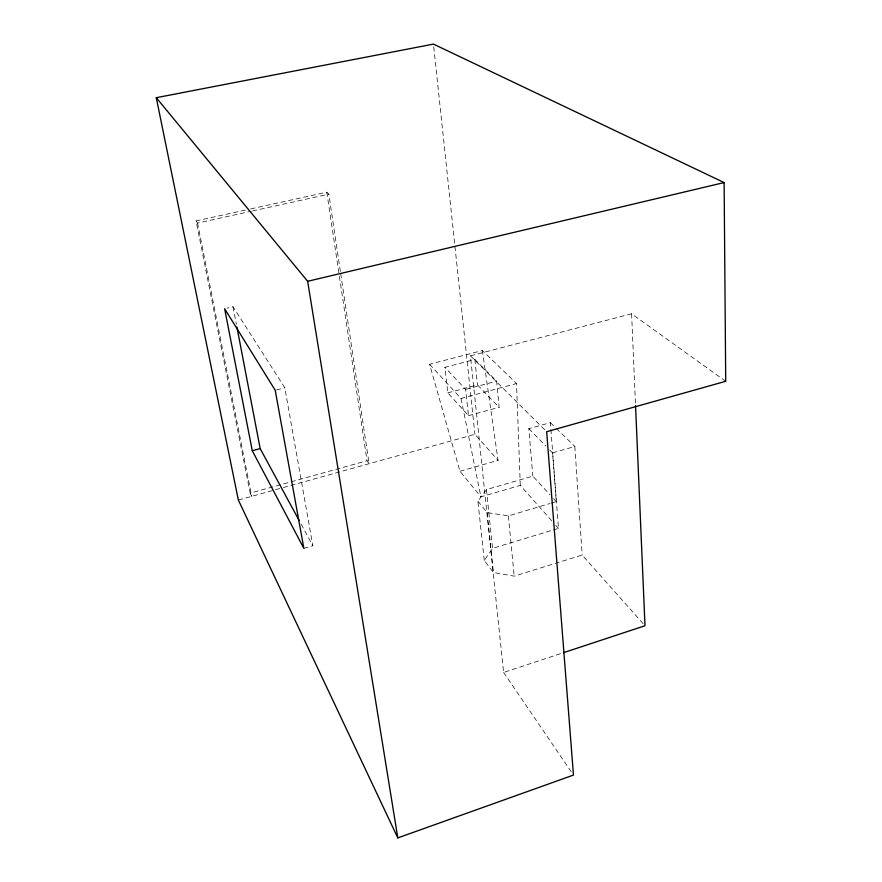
<?xml version="1.0" encoding="UTF-8"?>
<svg xmlns="http://www.w3.org/2000/svg" width="882" height="882" viewBox="0 0 882 882"><rect width="100%" height="100%" fill="white"/><g stroke="black" fill="none" stroke-linecap="round" stroke-linejoin="round"><path stroke-width="0.66" stroke-dasharray="4.41 3.31" d="M643.176 623.706L582.175 555.043L514.184 576.155L493.413 572.517L484.273 560.401L492.553 548.35L551.878 530.358M484.273 560.401L477.879 501.152L486.445 489.598L532.838 476.126L549.971 494.78M725.721 381.289L631.6 313.783L470.459 355.832L503.622 672.47L562.099 653.143M553.19 529.961L558.471 528.362L550.39 422.632L528.803 428.674L532.838 476.126M477.879 501.152L487.14 512.607L508.385 515.882L549.817 503.567M551.107 503.181L556.288 501.649L552.562 452.885L549.707 449.974M303.86 548.361L312.834 545.749L284.82 387.804L233.035 306.738L227.049 308.171M520.281 485.387L516.532 383.516L482.366 350.507L429.578 364.255L459.93 471.242L480.899 496.864L520.281 485.387L552.099 521.196M552.562 452.885L574.843 446.49L582.175 555.043M459.93 471.242L498.065 460.382L482.366 350.507M245.428 210.07L196.091 220.908L250.179 493.148L367.044 460.757L369.095 463.723L340.628 273.122M238.361 500.05L274.159 490.105M275.482 489.742L282.075 487.9M283.398 487.537L474.913 434.319L498.065 460.382M468.485 415.676L499.135 407.297L496.632 381.112L474.869 359.47L444.892 367.331L447.824 392.843L468.485 415.676L465.652 389.414L444.892 367.331M429.578 364.255L460.999 398.488L516.532 383.516M447.824 392.843L477.493 384.916L499.135 407.297M465.652 389.414L496.632 381.112M276.419 389.976L284.82 387.804M250.764 208.902L326.77 192.199L328.843 194.161L340.43 271.766M196.091 220.908L197.557 223.069L251.138 211.272M252.484 210.974L328.843 194.161M550.39 422.632L555.285 427.406M556.255 428.354L574.843 446.49M470.459 355.832L545.693 430.758M528.803 428.674L545.903 446.105M553.576 498.705L556.288 501.649M555.737 525.297L558.471 528.362M503.622 672.47L571.172 771.684M301.137 524.162L312.834 545.749M250.179 493.148L251.745 496.334L197.557 223.069M460.999 398.488L480.899 496.864M233.035 306.738L236.398 324.3M326.77 192.199L339.173 274.941M339.383 276.298L367.044 460.757M433.746 46.834L474.913 434.319M486.445 489.598L492.553 548.35M487.14 512.607L493.413 572.517M474.869 359.47L477.493 384.916M508.385 515.882L514.184 576.155M631.6 313.783L635.481 404.232"/><path stroke-width="1.32" d="M397.804 837.9L573.476 775.069L546.664 431.717L725.721 381.289L724.122 182.574L433.448 44.1L156.279 97.704L238.361 500.05L397.804 837.9L307.653 281.292L156.279 97.704M563.4 652.713L644.996 625.757L635.547 405.61M252.274 450.735L303.86 548.361L275.217 390.285L224.645 308.744L252.274 450.735L260.179 448.607L299.185 520.556M307.653 281.292L724.122 182.574M236.916 327.002L260.179 448.607"/></g></svg>
